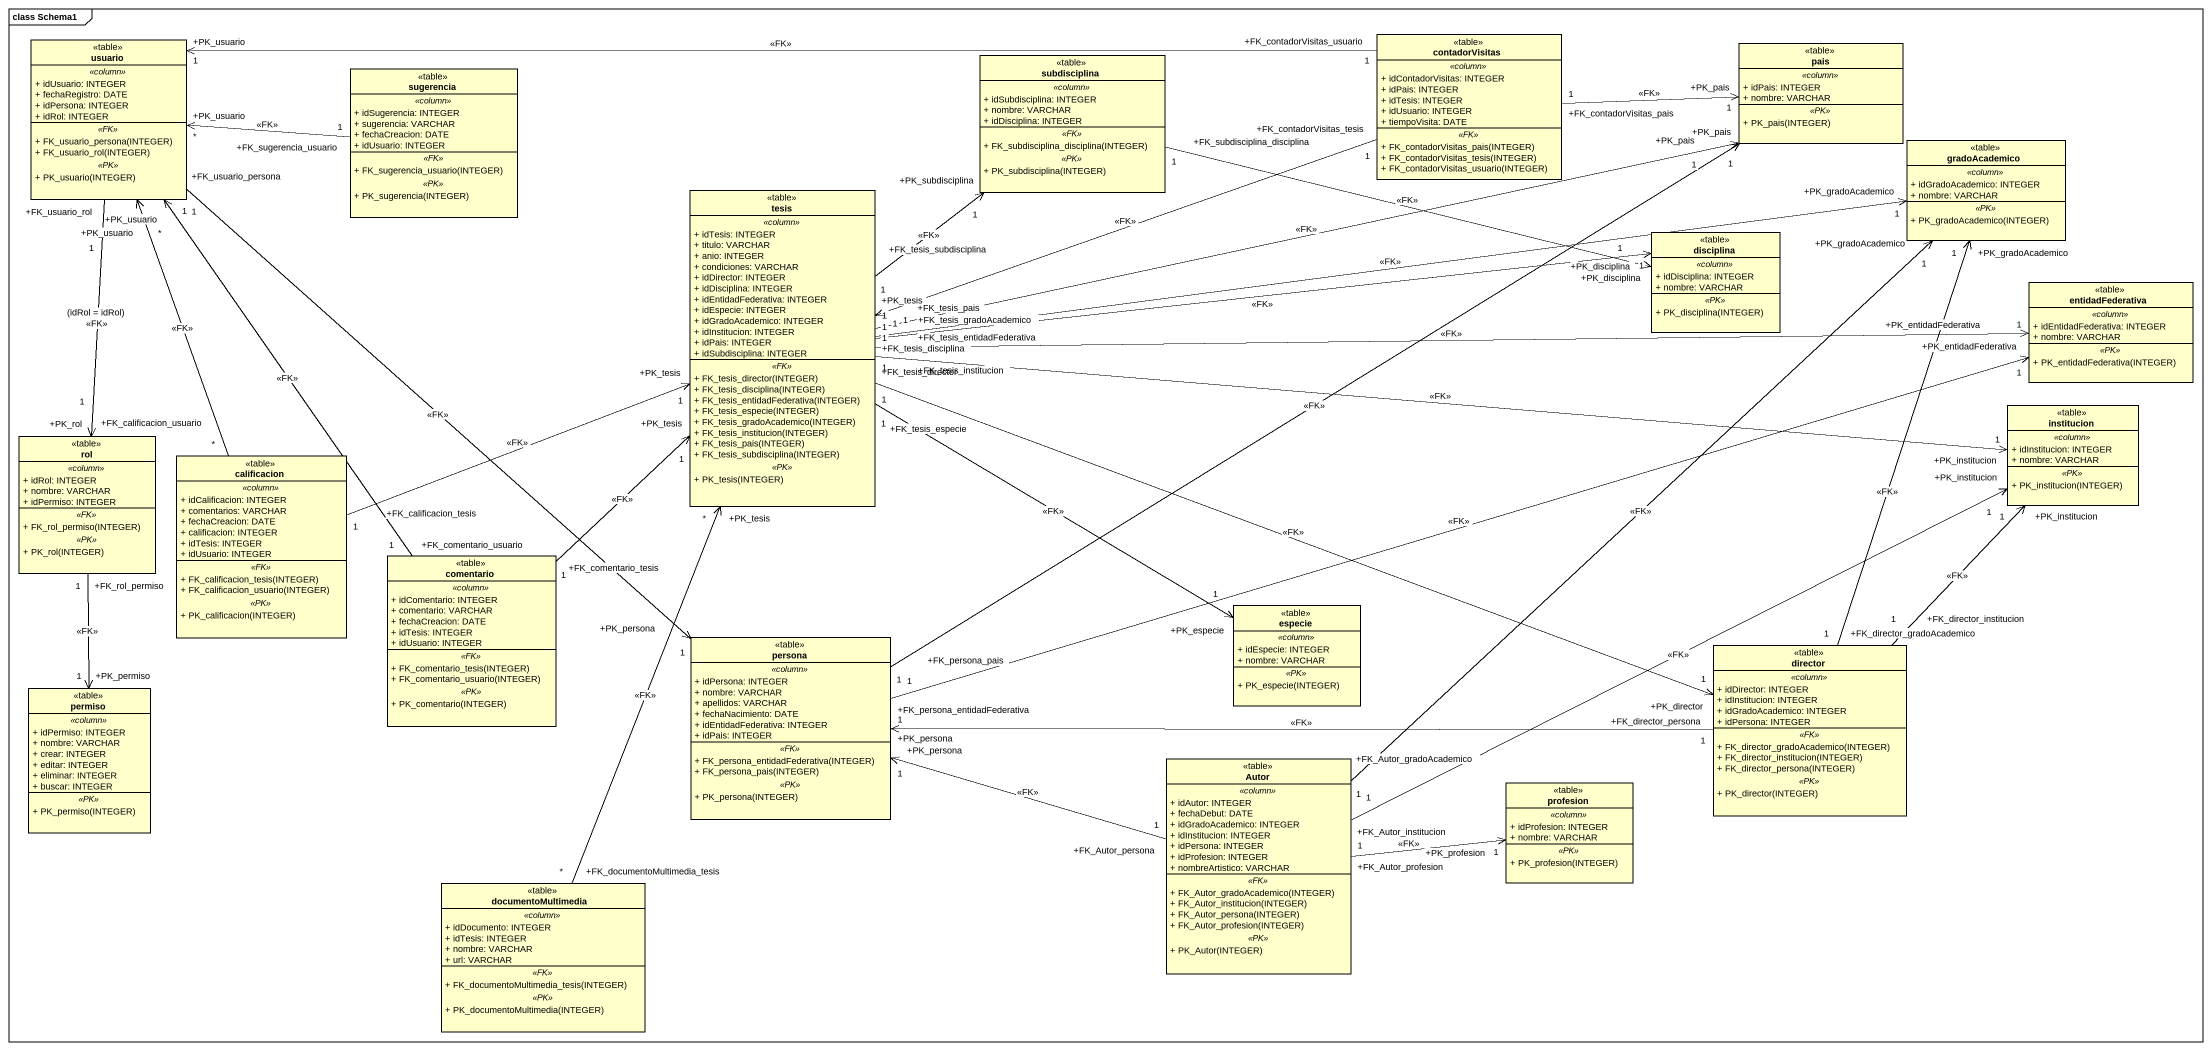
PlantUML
@startuml
mainframe class Schema1
hide circle
hide empty members
skinparam classAttributeIconSize 0
class usuario <<table>> {
  .. <<column>> ..
  + idUsuario: INTEGER
  + fechaRegistro: DATE
  + idPersona: INTEGER
  + idRol: INTEGER
  .. <<FK>> ..
  + FK_usuario_persona(INTEGER)
  + FK_usuario_rol(INTEGER)
  .. <<PK>> ..
  + PK_usuario(INTEGER)
}
class contadorVisitas <<table>> {
  .. <<column>> ..
  + idContadorVisitas: INTEGER
  + idPais: INTEGER
  + idTesis: INTEGER
  + idUsuario: INTEGER
  + tiempoVisita: DATE
  .. <<FK>> ..
  + FK_contadorVisitas_pais(INTEGER)
  + FK_contadorVisitas_tesis(INTEGER)
  + FK_contadorVisitas_usuario(INTEGER)
}
class pais <<table>> {
  .. <<column>> ..
  + idPais: INTEGER
  + nombre: VARCHAR
  .. <<PK>> ..
  + PK_pais(INTEGER)
}
class sugerencia <<table>> {
  .. <<column>> ..
  + idSugerencia: INTEGER
  + sugerencia: VARCHAR
  + fechaCreacion: DATE
  + idUsuario: INTEGER
  .. <<FK>> ..
  + FK_sugerencia_usuario(INTEGER)
  .. <<PK>> ..
  + PK_sugerencia(INTEGER)
}
class subdisciplina <<table>> {
  .. <<column>> ..
  + idSubdisciplina: INTEGER
  + nombre: VARCHAR
  + idDisciplina: INTEGER
  .. <<FK>> ..
  + FK_subdisciplina_disciplina(INTEGER)
  .. <<PK>> ..
  + PK_subdisciplina(INTEGER)
}
class gradoAcademico <<table>> {
  .. <<column>> ..
  + idGradoAcademico: INTEGER
  + nombre: VARCHAR
  .. <<PK>> ..
  + PK_gradoAcademico(INTEGER)
}
class tesis <<table>> {
  .. <<column>> ..
  + idTesis: INTEGER
  + titulo: VARCHAR
  + anio: INTEGER
  + condiciones: VARCHAR
  + idDirector: INTEGER
  + idDisciplina: INTEGER
  + idEntidadFederativa: INTEGER
  + idEspecie: INTEGER
  + idGradoAcademico: INTEGER
  + idInstitucion: INTEGER
  + idPais: INTEGER
  + idSubdisciplina: INTEGER
  .. <<FK>> ..
  + FK_tesis_director(INTEGER)
  + FK_tesis_disciplina(INTEGER)
  + FK_tesis_entidadFederativa(INTEGER)
  + FK_tesis_especie(INTEGER)
  + FK_tesis_gradoAcademico(INTEGER)
  + FK_tesis_institucion(INTEGER)
  + FK_tesis_pais(INTEGER)
  + FK_tesis_subdisciplina(INTEGER)
  .. <<PK>> ..
  + PK_tesis(INTEGER)
}
class disciplina <<table>> {
  .. <<column>> ..
  + idDisciplina: INTEGER
  + nombre: VARCHAR
  .. <<PK>> ..
  + PK_disciplina(INTEGER)
}
class entidadFederativa <<table>> {
  .. <<column>> ..
  + idEntidadFederativa: INTEGER
  + nombre: VARCHAR
  .. <<PK>> ..
  + PK_entidadFederativa(INTEGER)
}
class rol <<table>> {
  .. <<column>> ..
  + idRol: INTEGER
  + nombre: VARCHAR
  + idPermiso: INTEGER
  .. <<FK>> ..
  + FK_rol_permiso(INTEGER)
  .. <<PK>> ..
  + PK_rol(INTEGER)
}
class institucion <<table>> {
  .. <<column>> ..
  + idInstitucion: INTEGER
  + nombre: VARCHAR
  .. <<PK>> ..
  + PK_institucion(INTEGER)
}
class calificacion <<table>> {
  .. <<column>> ..
  + idCalificacion: INTEGER
  + comentarios: VARCHAR
  + fechaCreacion: DATE
  + calificacion: INTEGER
  + idTesis: INTEGER
  + idUsuario: INTEGER
  .. <<FK>> ..
  + FK_calificacion_tesis(INTEGER)
  + FK_calificacion_usuario(INTEGER)
  .. <<PK>> ..
  + PK_calificacion(INTEGER)
}
class comentario <<table>> {
  .. <<column>> ..
  + idComentario: INTEGER
  + comentario: VARCHAR
  + fechaCreacion: DATE
  + idTesis: INTEGER
  + idUsuario: INTEGER
  .. <<FK>> ..
  + FK_comentario_tesis(INTEGER)
  + FK_comentario_usuario(INTEGER)
  .. <<PK>> ..
  + PK_comentario(INTEGER)
}
class especie <<table>> {
  .. <<column>> ..
  + idEspecie: INTEGER
  + nombre: VARCHAR
  .. <<PK>> ..
  + PK_especie(INTEGER)
}
class persona <<table>> {
  .. <<column>> ..
  + idPersona: INTEGER
  + nombre: VARCHAR
  + apellidos: VARCHAR
  + fechaNacimiento: DATE
  + idEntidadFederativa: INTEGER
  + idPais: INTEGER
  .. <<FK>> ..
  + FK_persona_entidadFederativa(INTEGER)
  + FK_persona_pais(INTEGER)
  .. <<PK>> ..
  + PK_persona(INTEGER)
}
class director <<table>> {
  .. <<column>> ..
  + idDirector: INTEGER
  + idInstitucion: INTEGER
  + idGradoAcademico: INTEGER
  + idPersona: INTEGER
  .. <<FK>> ..
  + FK_director_gradoAcademico(INTEGER)
  + FK_director_institucion(INTEGER)
  + FK_director_persona(INTEGER)
  .. <<PK>> ..
  + PK_director(INTEGER)
}
class permiso <<table>> {
  .. <<column>> ..
  + idPermiso: INTEGER
  + nombre: VARCHAR
  + crear: INTEGER
  + editar: INTEGER
  + eliminar: INTEGER
  + buscar: INTEGER
  .. <<PK>> ..
  + PK_permiso(INTEGER)
}
class Autor <<table>> {
  .. <<column>> ..
  + idAutor: INTEGER
  + fechaDebut: DATE
  + idGradoAcademico: INTEGER
  + idInstitucion: INTEGER
  + idPersona: INTEGER
  + idProfesion: INTEGER
  + nombreArtistico: VARCHAR
  .. <<FK>> ..
  + FK_Autor_gradoAcademico(INTEGER)
  + FK_Autor_institucion(INTEGER)
  + FK_Autor_persona(INTEGER)
  + FK_Autor_profesion(INTEGER)
  .. <<PK>> ..
  + PK_Autor(INTEGER)
}
class profesion <<table>> {
  .. <<column>> ..
  + idProfesion: INTEGER
  + nombre: VARCHAR
  .. <<PK>> ..
  + PK_profesion(INTEGER)
}
class documentoMultimedia <<table>> {
  .. <<column>> ..
  + idDocumento: INTEGER
  + idTesis: INTEGER
  + nombre: VARCHAR
  + url: VARCHAR
  .. <<FK>> ..
  + FK_documentoMultimedia_tesis(INTEGER)
  .. <<PK>> ..
  + PK_documentoMultimedia(INTEGER)
}
usuario "+FK_usuario_rol\n1" --> "+PK_rol\n1" rol : (idRol = idRol)\n<<FK>>
usuario "+FK_usuario_persona\n1" --> "+PK_persona\n1" persona : <<FK>>
contadorVisitas "+FK_contadorVisitas_usuario\n1" -left-> "+PK_usuario\n1" usuario : <<FK>>
contadorVisitas "+FK_contadorVisitas_pais\n1" -right-> "+PK_pais\n1" pais : <<FK>>
contadorVisitas "+FK_contadorVisitas_tesis\n1" -left-> "+PK_tesis\n1" tesis : <<FK>>
sugerencia "+FK_sugerencia_usuario\n1" -left-> "+PK_usuario\n*" usuario : <<FK>>
subdisciplina "+FK_subdisciplina_disciplina\n1" -right-> "+PK_disciplina\n1" disciplina : <<FK>>
tesis "+FK_tesis_pais\n1" -right-> "+PK_pais\n1" pais : <<FK>>
tesis "+FK_tesis_subdisciplina\n1" -up-> "+PK_subdisciplina\n1" subdisciplina : <<FK>>
tesis "+FK_tesis_gradoAcademico\n1" -right-> "+PK_gradoAcademico\n1" gradoAcademico : <<FK>>
tesis "+FK_tesis_disciplina\n1" -right-> "+PK_disciplina\n1" disciplina : <<FK>>
tesis "+FK_tesis_entidadFederativa\n1" -right-> "+PK_entidadFederativa\n1" entidadFederativa : <<FK>>
tesis "+FK_tesis_institucion\n1" -right-> "+PK_institucion\n1" institucion : <<FK>>
tesis "+FK_tesis_especie\n1" -right-> "+PK_especie\n1" especie : <<FK>>
tesis "+FK_tesis_director\n1" -right-> "+PK_director\n1" director : <<FK>>
rol "+FK_rol_permiso\n1" --> "+PK_permiso\n1" permiso : <<FK>>
calificacion "+FK_calificacion_usuario\n*" -up-> "+PK_usuario\n*" usuario : <<FK>>
calificacion "+FK_calificacion_tesis\n1" -right-> "+PK_tesis\n1" tesis : <<FK>>
comentario "+FK_comentario_usuario\n1" -up-> "+PK_usuario\n1" usuario : <<FK>>
comentario "+FK_comentario_tesis\n1" -up-> "+PK_tesis\n1" tesis : <<FK>>
persona "+FK_persona_pais\n1" -up-> "+PK_pais\n1" pais : <<FK>>
persona "+FK_persona_entidadFederativa\n1" -right-> "+PK_entidadFederativa\n1" entidadFederativa : <<FK>>
director "+FK_director_gradoAcademico\n1" -up-> "+PK_gradoAcademico\n1" gradoAcademico : <<FK>>
director "+FK_director_institucion\n1" -up-> "+PK_institucion\n1" institucion : <<FK>>
director "+FK_director_persona\n1" -left-> "+PK_persona\n1" persona : <<FK>>
Autor "+FK_Autor_gradoAcademico\n1" -up-> "+PK_gradoAcademico\n1" gradoAcademico : <<FK>>
Autor "+FK_Autor_institucion\n1" -right-> "+PK_institucion\n1" institucion : <<FK>>
Autor "+FK_Autor_persona\n1" -left-> "+PK_persona\n1" persona : <<FK>>
Autor "+FK_Autor_profesion\n1" -right-> "+PK_profesion\n1" profesion : <<FK>>
documentoMultimedia "+FK_documentoMultimedia_tesis\n*" -up-> "+PK_tesis\n*" tesis : <<FK>>
@enduml
